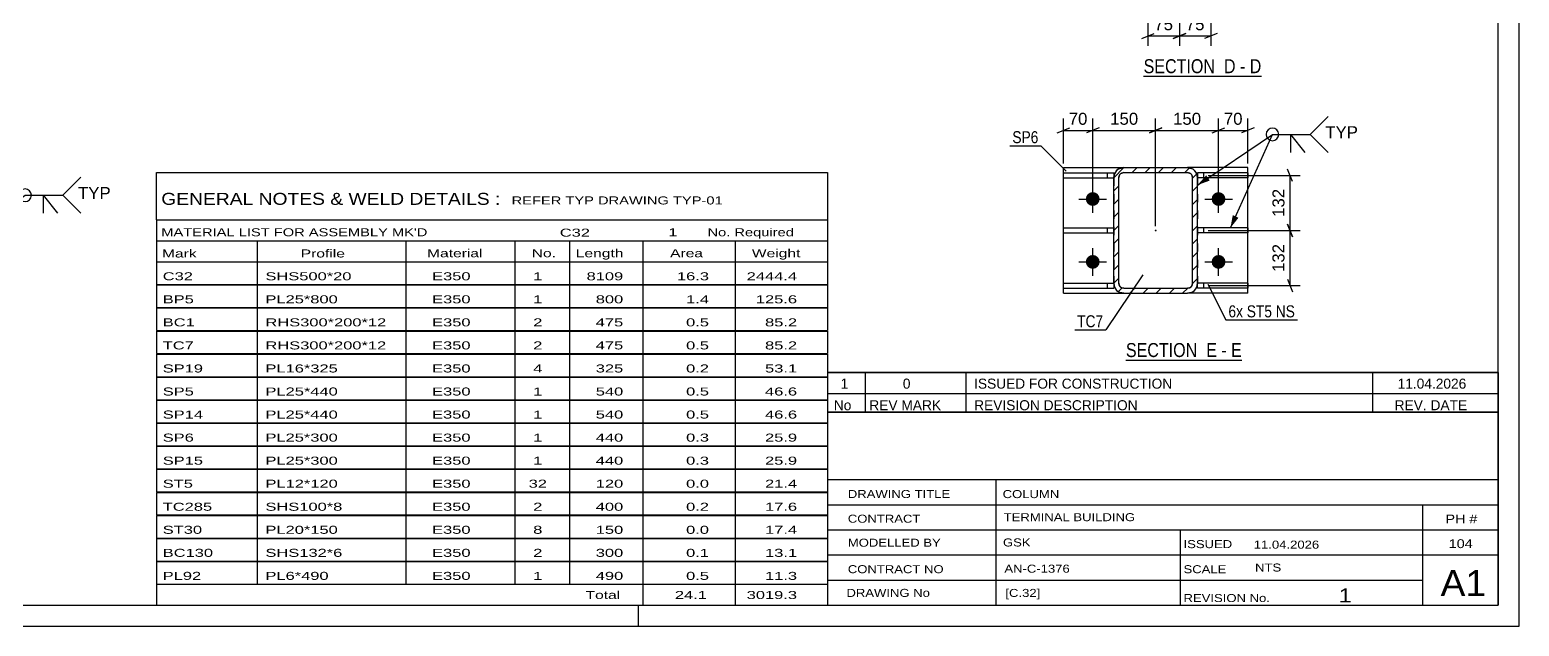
# Model space of a CAD drawing. Header units: millimetres. Extents: x -127 to 467, y -181 to 239.
# Drawn here: x 111.8 to 467, y -180.8 to -38.5 of the extents above; entities that cross this region are included whole.
import ezdxf

# ---------------------------------------------------------------- set-up
doc = ezdxf.new("R2010")
doc.units = ezdxf.units.MM
doc.linetypes.add('DXK_LINE_DOT2', pattern=[3.9198, 1.9599, -1.9599])
doc.linetypes.add('DXK_LINE_DOT3', pattern=[5.9187, 2.979, -0.9799, 0.9799, -0.9799])
doc.styles.add('Arial', font='ARIAL.TTF', dxfattribs={"height": 0.2})
doc.styles.add('Arial Narrow', font='ARIALN.TTF', dxfattribs={"height": 0.2})

# ---------------------------------------------------------------- blocks, each defined once
blk = doc.blocks.new('Unknown-339278888-18 - 13078')
at = {"color": 6, "linetype": 'Continuous'}
blk.add_line((373.17, -117.31), (400.82, -117.31), dxfattribs=at)
at = {"color": 0, "linetype": 'Continuous'}
blk.add_wipeout([(391.28, -116.56), (391.28, -113.06), (373.17, -113.06), (373.17, -116.56)], dxfattribs=at)
at = {"color": 7, "linetype": 'Continuous', "style": 'Arial Narrow'}
blk.add_text('SECTION ', height=3.34, dxfattribs=at).set_placement((373.17, -116.56))
at = {"color": 0, "linetype": 'Continuous'}
blk.add_wipeout([(394.88, -116.56), (394.88, -113.06), (392.33, -113.06), (392.33, -116.56)], dxfattribs=at)
blk.add_wipeout([(397.21, -116.56), (397.21, -113.06), (395.93, -113.06), (395.93, -116.56)], dxfattribs=at)
at = {"color": 7, "linetype": 'Continuous', "style": 'Arial Narrow'}
blk.add_text('E', height=3.34, dxfattribs=at).set_placement((392.33, -116.56))
at = {"color": 0, "linetype": 'Continuous'}
blk.add_wipeout([(400.82, -116.56), (400.82, -113.06), (398.26, -113.06), (398.26, -116.56)], dxfattribs=at)
at = {"color": 7, "linetype": 'Continuous', "style": 'Arial Narrow'}
for s, p in [('E', (398.26, -116.56)), ('-', (395.93, -116.56))]:
    blk.add_text(s, height=3.34, dxfattribs=at).set_placement(p)
blk = doc.blocks.new('Unknown-339278888-1134')
at = {"color": 5, "linetype": 'Continuous'}
for p, q in [((466.97, -180.8), (466.97, 239.2)), ((461.97, -175.8), (461.97, 234.2)), ((-122.03, -175.8), (461.97, -175.8)), ((256.97, -180.8), (256.97, -175.8)), ((-127.03, -180.8), (466.97, -180.8))]:
    blk.add_line(p, q, dxfattribs=at)
blk = doc.blocks.new('Unknown-339278888-16 - 12684')
at = {"color": 6, "linetype": 'Continuous'}
blk.add_line((377.4, -49.57), (405.47, -49.57), dxfattribs=at)
at = {"color": 0, "linetype": 'Continuous'}
blk.add_wipeout([(395.51, -48.82), (395.51, -45.32), (377.4, -45.32), (377.4, -48.82)], dxfattribs=at)
at = {"color": 7, "linetype": 'Continuous', "style": 'Arial Narrow'}
blk.add_text('SECTION ', height=3.34, dxfattribs=at).set_placement((377.4, -48.82))
at = {"color": 0, "linetype": 'Continuous'}
blk.add_wipeout([(399.33, -48.82), (399.33, -45.32), (396.56, -45.32), (396.56, -48.82)], dxfattribs=at)
blk.add_wipeout([(401.65, -48.82), (401.65, -45.32), (400.38, -45.32), (400.38, -48.82)], dxfattribs=at)
at = {"color": 7, "linetype": 'Continuous', "style": 'Arial Narrow'}
blk.add_text('D', height=3.34, dxfattribs=at).set_placement((396.56, -48.82))
at = {"color": 0, "linetype": 'Continuous'}
blk.add_wipeout([(405.47, -48.82), (405.47, -45.32), (402.7, -45.32), (402.7, -48.82)], dxfattribs=at)
at = {"color": 7, "linetype": 'Continuous', "style": 'Arial Narrow'}
for s, p in [('D', (402.7, -48.82)), ('-', (400.38, -48.82))]:
    blk.add_text(s, height=3.34, dxfattribs=at).set_placement(p)
blk = doc.blocks.new('Part-339278888-13087 - 13078')
at = {"color": 2, "linetype": 'Continuous'}
for p, q in [((358.26, -101.35), (358.26, -71.35)), ((358.26, -71.35), (372.66, -71.35)), ((402.26, -71.35), (387.86, -71.35)), ((402.26, -101.35), (402.26, -71.35)), ((358.26, -101.35), (372.66, -101.35)), ((402.26, -101.35), (387.86, -101.35))]:
    blk.add_line(p, q, dxfattribs=at)
at = {"color": 7, "linetype": 'DXK_LINE_DOT2'}
for p, q in [((372.66, -71.35), (387.86, -71.35)), ((372.66, -101.35), (387.86, -101.35))]:
    blk.add_line(p, q, dxfattribs=at)
blk = doc.blocks.new('Part-339278888-13079 - 13078')
at = {"linetype": 'Continuous'}
h = blk.add_hatch(dxfattribs=at)
h.set_pattern_fill('', scale=0.7, style=0, pattern_type=0)
h.set_pattern_definition([(45, (390.073, -72.8287), (-1.57154, 1.57154), [])])
h.paths.add_polyline_path([(390.26, -73.75), (390.07, -72.83), (389.55, -72.05), (388.77, -71.53), (387.86, -71.35), (372.66, -71.35), (371.74, -71.53), (370.96, -72.05), (370.44, -72.83), (370.26, -73.75), (370.26, -98.95), (370.44, -99.87), (370.96, -100.64), (371.74, -101.16), (372.66, -101.35), (387.86, -101.35), (388.77, -101.16), (389.55, -100.64), (390.07, -99.87), (390.26, -98.95)])
h.paths.add_polyline_path([(388.96, -99.41), (388.7, -99.8), (388.31, -100.06), (387.86, -100.15), (372.66, -100.15), (372.2, -100.06), (371.81, -99.8), (371.55, -99.41), (371.46, -98.95), (371.46, -73.75), (371.55, -73.29), (371.81, -72.9), (372.2, -72.64), (372.66, -72.55), (387.86, -72.55), (388.31, -72.64), (388.7, -72.9), (388.96, -73.29), (389.06, -73.75), (389.06, -98.95)])
blk.add_hatch(color=246, dxfattribs=at).paths.add_polyline_path([(380.26, -86.45, -1), (380.26, -86.25, -1)])
at = {"color": 7, "linetype": 'DXK_LINE_DOT2'}
for p, q in [((370.26, -73.75), (370.44, -72.83)), ((370.26, -73.75), (370.26, -98.95)), ((371.55, -73.29), (371.46, -73.75)), ((371.46, -98.95), (371.46, -73.75)), ((371.74, -71.53), (372.66, -71.35)), ((372.66, -72.55), (372.2, -72.64)), ((372.66, -71.35), (387.86, -71.35)), ((372.66, -72.55), (387.86, -72.55)), ((387.86, -71.35), (388.77, -71.53)), ((388.31, -72.64), (387.86, -72.55)), ((389.06, -73.75), (388.96, -73.29)), ((389.06, -98.95), (389.06, -73.75)), ((390.07, -72.83), (390.26, -73.75)), ((390.26, -73.75), (390.26, -98.95)), ((370.44, -99.87), (370.26, -98.95)), ((371.46, -98.95), (371.55, -99.41)), ((388.96, -99.41), (389.06, -98.95)), ((390.26, -98.95), (390.07, -99.87)), ((372.66, -101.35), (371.74, -101.16)), ((372.2, -100.06), (372.66, -100.15)), ((372.66, -100.15), (387.86, -100.15)), ((372.66, -101.35), (387.86, -101.35)), ((387.86, -100.15), (388.31, -100.06)), ((388.77, -101.16), (387.86, -101.35))]:
    blk.add_line(p, q, dxfattribs=at)
at = {"color": 2, "linetype": 'Continuous'}
for p, q in [((370.44, -72.83), (370.26, -73.75)), ((370.26, -98.95), (370.26, -73.75)), ((371.46, -73.75), (371.55, -73.29)), ((371.46, -98.95), (371.46, -73.75)), ((372.66, -71.35), (371.74, -71.53)), ((372.2, -72.64), (372.66, -72.55)), ((372.66, -71.35), (387.86, -71.35)), ((372.66, -72.55), (387.86, -72.55)), ((388.77, -71.53), (387.86, -71.35)), ((387.86, -72.55), (388.31, -72.64)), ((388.96, -73.29), (389.06, -73.75)), ((389.06, -98.95), (389.06, -73.75)), ((390.26, -73.75), (390.07, -72.83)), ((390.26, -98.95), (390.26, -73.75)), ((370.26, -98.95), (370.44, -99.87)), ((371.55, -99.41), (371.46, -98.95)), ((389.06, -98.95), (388.96, -99.41)), ((390.07, -99.87), (390.26, -98.95)), ((371.74, -101.16), (372.66, -101.35)), ((372.66, -100.15), (372.2, -100.06)), ((372.66, -100.15), (387.86, -100.15)), ((372.66, -101.35), (387.86, -101.35)), ((388.31, -100.06), (387.86, -100.15)), ((387.86, -101.35), (388.77, -101.16))]:
    blk.add_line(p, q, dxfattribs=at)
at = {"color": 7, "linetype": 'DXK_LINE_DOT3'}
blk.add_line((380.26, -86.35), (380.26, -86.35), dxfattribs=at)
at = {"color": 246, "linetype": 'DXK_LINE_DOT2'}
blk.add_line((380.26, -86.35), (380.26, -86.35), dxfattribs=at)
at = {"color": 246, "linetype": 'Continuous'}
blk.add_circle((380.26, -86.35), 0.1, dxfattribs=at)
at = {"color": 7, "linetype": 'DXK_LINE_DOT2'}
for centre, radius, start, end in [((372.66, -73.75), 2.4, 112.5, 157.5), ((372.66, -73.75), 1.2, 112.5, 157.5), ((387.86, -73.75), 1.2, 22.5, 67.5), ((387.86, -73.75), 2.4, 22.5, 67.5), ((372.66, -98.95), 1.2, 202.5, 247.5), ((387.86, -98.95), 1.2, 292.5, 337.5), ((372.66, -98.95), 2.4, 202.5, 247.5), ((387.86, -98.95), 2.4, 292.5, 337.5)]:
    blk.add_arc(centre, radius, start, end, dxfattribs=at)
at = {"color": 2, "linetype": 'Continuous'}
for centre, radius, start, end in [((372.66, -73.75), 2.4, 112.5, 157.5), ((372.66, -73.75), 1.2, 112.5, 157.5), ((387.86, -73.75), 1.2, 22.5, 67.5), ((387.86, -73.75), 2.4, 22.5, 67.5), ((372.66, -98.95), 1.2, 202.5, 247.5), ((387.86, -98.95), 1.2, 292.5, 337.5), ((372.66, -98.95), 2.4, 202.5, 247.5), ((387.86, -98.95), 2.4, 292.5, 337.5)]:
    blk.add_arc(centre, radius, start, end, dxfattribs=at)
blk = doc.blocks.new('Part-339278888-13088 - 13078')
at = {"color": 2, "linetype": 'Continuous'}
for p, q in [((402.26, -85.75), (390.26, -85.75)), ((402.26, -86.95), (390.26, -86.95)), ((402.26, -85.75), (402.26, -86.95))]:
    blk.add_line(p, q, dxfattribs=at)
at = {"color": 7, "linetype": 'DXK_LINE_DOT2'}
for p, q in [((390.26, -85.75), (390.26, -86.95)), ((391.76, -86.95), (391.76, -85.75))]:
    blk.add_line(p, q, dxfattribs=at)
blk = doc.blocks.new('Part-339278888-13089 - 13078')
at = {"color": 2, "linetype": 'Continuous'}
for p, q in [((402.26, -72.6), (390.26, -72.6)), ((390.26, -72.6), (390.26, -73.75)), ((402.26, -73.8), (390.26, -73.8)), ((402.26, -72.6), (402.26, -73.8))]:
    blk.add_line(p, q, dxfattribs=at)
at = {"color": 7, "linetype": 'DXK_LINE_DOT2'}
for p, q in [((390.26, -73.75), (390.26, -73.8)), ((391.76, -73.8), (391.76, -72.6))]:
    blk.add_line(p, q, dxfattribs=at)
blk = doc.blocks.new('Part-339278888-13090 - 13078')
at = {"color": 2, "linetype": 'Continuous'}
for p, q in [((402.26, -98.9), (390.26, -98.9)), ((390.26, -100.1), (390.26, -98.95)), ((402.26, -98.9), (402.26, -100.1)), ((402.26, -100.1), (390.26, -100.1))]:
    blk.add_line(p, q, dxfattribs=at)
at = {"color": 7, "linetype": 'DXK_LINE_DOT2'}
for p, q in [((390.26, -98.95), (390.26, -98.9)), ((390.26, -98.9), (390.26, -98.95)), ((391.76, -100.1), (391.76, -98.9))]:
    blk.add_line(p, q, dxfattribs=at)
blk = doc.blocks.new('Part-339278888-13091 - 13078')
at = {"color": 2, "linetype": 'Continuous'}
for p, q in [((358.26, -86.95), (358.26, -85.75)), ((358.26, -85.75), (370.26, -85.75)), ((358.26, -86.95), (370.26, -86.95))]:
    blk.add_line(p, q, dxfattribs=at)
at = {"color": 7, "linetype": 'DXK_LINE_DOT2'}
for p, q in [((368.76, -86.95), (368.76, -85.75)), ((370.26, -85.75), (370.26, -86.95))]:
    blk.add_line(p, q, dxfattribs=at)
blk = doc.blocks.new('Part-339278888-13092 - 13078')
at = {"color": 2, "linetype": 'Continuous'}
for p, q in [((358.26, -73.8), (358.26, -72.6)), ((358.26, -72.6), (370.26, -72.6)), ((358.26, -73.8), (370.26, -73.8)), ((370.26, -72.6), (370.26, -73.75))]:
    blk.add_line(p, q, dxfattribs=at)
at = {"color": 7, "linetype": 'DXK_LINE_DOT2'}
for p, q in [((368.76, -73.8), (368.76, -72.6)), ((370.26, -73.75), (370.26, -73.8))]:
    blk.add_line(p, q, dxfattribs=at)
blk = doc.blocks.new('Part-339278888-13093 - 13078')
at = {"color": 2, "linetype": 'Continuous'}
for p, q in [((358.26, -100.1), (358.26, -98.9)), ((358.26, -98.9), (370.26, -98.9)), ((370.26, -98.95), (370.26, -100.1)), ((358.26, -100.1), (370.26, -100.1))]:
    blk.add_line(p, q, dxfattribs=at)
at = {"color": 7, "linetype": 'DXK_LINE_DOT2'}
for p, q in [((368.76, -100.1), (368.76, -98.9)), ((370.26, -98.95), (370.26, -98.9)), ((370.26, -98.9), (370.26, -98.95))]:
    blk.add_line(p, q, dxfattribs=at)
blk = doc.blocks.new('Bolt-339278888-13134 - 13078')
at = {"linetype": 'Continuous'}
for points in [[(363.61, -78.85, -1), (366.91, -78.85, -1)], [(393.61, -78.85, -1), (396.91, -78.85, -1)], [(363.61, -93.85, -1), (366.91, -93.85, -1)], [(393.61, -93.85, -1), (396.91, -93.85, -1)]]:
    blk.add_hatch(color=1, dxfattribs=at).paths.add_polyline_path(points)
at = {"color": 1, "linetype": 'Continuous'}
for p, q in [((365.26, -82.15), (365.26, -75.55)), ((395.26, -82.15), (395.26, -75.55)), ((361.96, -78.85), (368.56, -78.85)), ((391.96, -78.85), (398.56, -78.85)), ((365.26, -97.15), (365.26, -90.55)), ((395.26, -97.15), (395.26, -90.55)), ((361.96, -93.85), (368.56, -93.85)), ((391.96, -93.85), (398.56, -93.85))]:
    blk.add_line(p, q, dxfattribs=at)
blk = doc.blocks.new('StraightDimension-339278888-14167 - 13078')
at = {"color": 7, "linetype": 'Continuous'}
for p, q in [((358.26, -70.35), (358.26, -59.63)), ((365.26, -77.85), (365.26, -59.63)), ((356.76, -63.08), (359.76, -61.88)), ((358.26, -62.48), (365.26, -62.48)), ((366.76, -61.88), (363.76, -63.08))]:
    blk.add_line(p, q, dxfattribs=at)
at = {"color": 0}
blk.add_wipeout([(364.58, -61.73), (364.58, -57.53), (358.93, -57.53), (358.93, -61.73)], dxfattribs=at)
at = {"color": 3, "style": 'Arial'}
blk.add_text('70', height=2.865, dxfattribs=at).set_placement((359.53, -61.13))
blk = doc.blocks.new('StraightDimension-339278888-14164 - 13078')
at = {"color": 7, "linetype": 'Continuous'}
for p, q in [((395.26, -77.85), (395.26, -59.63)), ((402.26, -70.35), (402.26, -59.63)), ((393.76, -63.08), (396.76, -61.88)), ((395.26, -62.48), (402.26, -62.48)), ((403.76, -61.88), (400.76, -63.08))]:
    blk.add_line(p, q, dxfattribs=at)
at = {"color": 0}
blk.add_wipeout([(401.58, -61.73), (401.58, -57.53), (395.93, -57.53), (395.93, -61.73)], dxfattribs=at)
at = {"color": 3, "style": 'Arial'}
blk.add_text('70', height=2.865, dxfattribs=at).set_placement((396.53, -61.13))
blk = doc.blocks.new('StraightDimension-339278888-14165 - 13078')
at = {"color": 7, "linetype": 'Continuous'}
for p, q in [((380.26, -85.35), (380.26, -59.63)), ((395.26, -77.85), (395.26, -59.63)), ((381.76, -61.88), (378.76, -63.08)), ((380.26, -62.48), (395.26, -62.48)), ((393.76, -63.08), (396.76, -61.88))]:
    blk.add_line(p, q, dxfattribs=at)
at = {"color": 0}
blk.add_wipeout([(391.69, -61.73), (391.69, -57.53), (383.82, -57.53), (383.82, -61.73)], dxfattribs=at)
at = {"color": 3, "style": 'Arial'}
blk.add_text('150', height=2.865, dxfattribs=at).set_placement((384.42, -61.13))
blk = doc.blocks.new('StraightDimension-339278888-14166 - 13078')
at = {"color": 7, "linetype": 'Continuous'}
for p, q in [((365.26, -77.85), (365.26, -59.63)), ((380.26, -85.35), (380.26, -59.63)), ((366.76, -61.88), (363.76, -63.08)), ((365.26, -62.48), (380.26, -62.48)), ((378.76, -63.08), (381.76, -61.88))]:
    blk.add_line(p, q, dxfattribs=at)
at = {"color": 0}
blk.add_wipeout([(376.69, -61.73), (376.69, -57.53), (368.82, -57.53), (368.82, -61.73)], dxfattribs=at)
at = {"color": 3, "style": 'Arial'}
blk.add_text('150', height=2.865, dxfattribs=at).set_placement((369.42, -61.13))
blk = doc.blocks.new('StraightDimension-339278888-14207 - 13078')
at = {"color": 7, "linetype": 'Continuous'}
for p, q in [((392.76, -73.2), (414.73, -73.2)), ((412.93, -74.7), (411.73, -71.7)), ((412.33, -86.35), (412.33, -73.2)), ((411.73, -84.85), (412.93, -87.85)), ((392.76, -86.35), (414.73, -86.35))]:
    blk.add_line(p, q, dxfattribs=at)
at = {"color": 0}
blk.add_wipeout([(411.58, -75.84), (407.38, -75.84), (407.38, -83.71), (411.58, -83.71)], dxfattribs=at)
at = {"color": 3, "style": 'Arial'}
blk.add_text('132', height=2.865, rotation=90.0002, dxfattribs=at).set_placement((410.98, -83.11))
blk = doc.blocks.new('StraightDimension-339278888-14208 - 13078')
at = {"color": 7, "linetype": 'Continuous'}
for p, q in [((412.93, -87.85), (411.73, -84.85)), ((392.76, -86.35), (414.73, -86.35)), ((412.33, -99.5), (412.33, -86.35)), ((411.73, -98), (412.93, -101)), ((392.76, -99.5), (414.73, -99.5))]:
    blk.add_line(p, q, dxfattribs=at)
at = {"color": 0}
blk.add_wipeout([(411.58, -88.99), (407.38, -88.99), (407.38, -96.86), (411.58, -96.86)], dxfattribs=at)
at = {"color": 3, "style": 'Arial'}
blk.add_text('132', height=2.865, rotation=90.0002, dxfattribs=at).set_placement((410.98, -96.26))
blk = doc.blocks.new('StraightDimension-339278888-13821 - 12684')
at = {"color": 7, "linetype": 'Continuous'}
for p, q in [((385.93, -3.06), (385.93, -42.32)), ((393.43, -19.56), (393.43, -42.32)), ((384.43, -40.52), (387.43, -39.32)), ((385.93, -39.92), (393.43, -39.92)), ((394.93, -39.32), (391.93, -40.52))]:
    blk.add_line(p, q, dxfattribs=at)
at = {"color": 0}
blk.add_wipeout([(392.5, -39.17), (392.5, -34.97), (386.85, -34.97), (386.85, -39.17)], dxfattribs=at)
at = {"color": 3, "style": 'Arial'}
blk.add_text('75', height=2.865, dxfattribs=at).set_placement((387.45, -38.57))
blk = doc.blocks.new('StraightDimension-339278888-13822 - 12684')
at = {"color": 7, "linetype": 'Continuous'}
for p, q in [((385.93, -3.06), (385.93, -42.32)), ((378.43, -19.56), (378.43, -42.32)), ((376.93, -40.52), (379.93, -39.32)), ((378.43, -39.92), (385.93, -39.92)), ((387.43, -39.32), (384.43, -40.52))]:
    blk.add_line(p, q, dxfattribs=at)
at = {"color": 0}
blk.add_wipeout([(385, -39.17), (385, -34.97), (379.35, -34.97), (379.35, -39.17)], dxfattribs=at)
at = {"color": 3, "style": 'Arial'}
blk.add_text('75', height=2.865, dxfattribs=at).set_placement((379.95, -38.57))
blk = doc.blocks.new('MarkSet-339278888-14027 - 13078')
at = {"color": 0}
blk.add_wipeout([(401.09, -107.09), (401.09, -104.09), (397.62, -104.09), (397.62, -107.09)], dxfattribs=at)
blk.add_wipeout([(401.09, -107.09), (401.09, -104.09), (397.62, -104.09), (397.62, -107.09)], dxfattribs=at)
at = {"color": 30, "linetype": 'Continuous'}
blk.add_line((392.68, -99.17), (397.02, -107.69), dxfattribs=at)
at = {"color": 0}
blk.add_wipeout([(408.01, -107.09), (408.01, -104.09), (401.99, -104.09), (401.99, -107.09)], dxfattribs=at)
blk.add_wipeout([(408.01, -107.09), (408.01, -104.09), (401.99, -104.09), (401.99, -107.09)], dxfattribs=at)
at = {"color": 3, "style": 'Arial Narrow'}
blk.add_text('6x', height=2.863, dxfattribs=at).set_placement((397.62, -107.09))
at = {"color": 0}
blk.add_wipeout([(413.48, -107.09), (413.48, -104.09), (408.91, -104.09), (408.91, -107.09)], dxfattribs=at)
blk.add_wipeout([(413.48, -107.09), (413.48, -104.09), (408.91, -104.09), (408.91, -107.09)], dxfattribs=at)
at = {"color": 30, "linetype": 'Continuous'}
blk.add_line((397.02, -107.69), (414.08, -107.69), dxfattribs=at)
at = {"color": 3, "style": 'Arial Narrow'}
for s, p in [('ST5', (401.99, -107.09)), ('NS', (408.91, -107.09))]:
    blk.add_text(s, height=2.863, dxfattribs=at).set_placement(p)
blk = doc.blocks.new('Mark-339278888-14215 - 13078')
at = {"color": 0}
blk.add_wipeout([(367.76, -109.46), (367.76, -106.46), (361.55, -106.46), (361.55, -109.46)], dxfattribs=at)
blk.add_wipeout([(367.76, -109.46), (367.76, -106.46), (361.55, -106.46), (361.55, -109.46)], dxfattribs=at)
at = {"color": 30, "linetype": 'Continuous'}
for p in [(377.22, -96.92), (360.95, -110.06)]:
    blk.add_line(p, (368.36, -110.06), dxfattribs=at)
at = {"color": 3, "style": 'Arial Narrow'}
blk.add_text('TC7', height=2.863, dxfattribs=at).set_placement((361.55, -109.46))
blk = doc.blocks.new('Mark-339278888-14218 - 13078')
at = {"color": 0}
blk.add_wipeout([(352.3, -65.52), (352.3, -62.52), (346.09, -62.52), (346.09, -65.52)], dxfattribs=at)
blk.add_wipeout([(352.3, -65.52), (352.3, -62.52), (346.09, -62.52), (346.09, -65.52)], dxfattribs=at)
at = {"color": 30, "linetype": 'Continuous'}
for p in [(345.49, -66.12), (358.92, -72.2)]:
    blk.add_line(p, (352.9, -66.12), dxfattribs=at)
at = {"color": 3, "style": 'Arial Narrow'}
blk.add_text('SP6', height=2.863, dxfattribs=at).set_placement((346.09, -65.52))
blk = doc.blocks.new('WeldMark-339278888-14249 - 13078')
at = {"linetype": 'Continuous'}
for points in [[(393.16, -74.45), (390.26, -75.51), (392.32, -73.2)], [(400.01, -83.32), (398.1, -85.75), (398.65, -82.7)]]:
    blk.add_hatch(color=30, dxfattribs=at).paths.add_polyline_path(points)
at = {"color": 30, "linetype": 'Continuous'}
for p, q in [((390.26, -75.51), (408.12, -63.43)), ((398.1, -85.75), (408.12, -63.43)), ((408.12, -63.43), (417.12, -63.43))]:
    blk.add_line(p, q, dxfattribs=at)
at = {"color": 3, "linetype": 'Continuous'}
for q in [(415.83, -67.72), (412.4, -67.72)]:
    blk.add_line((412.4, -63.43), q, dxfattribs=at)
for start, end in [(90, 270), (270, 90)]:
    blk.add_arc((408.12, -63.43), 1.5, start, end, dxfattribs=at)
at = {"color": 0, "linetype": 'Continuous'}
blk.add_wipeout([(428.49, -64.33), (428.49, -61.33), (420.72, -61.33), (420.72, -64.33)], dxfattribs=at)
blk.add_wipeout([(428.49, -64.33), (428.49, -61.33), (420.72, -61.33), (420.72, -64.33)], dxfattribs=at)
at = {"color": 3, "linetype": 'Continuous'}
for q in [(421.4, -59.15), (421.4, -67.72)]:
    blk.add_line((417.12, -63.43), q, dxfattribs=at)
at = {"color": 3, "linetype": 'Continuous', "style": 'Arial'}
blk.add_text('TYP', height=2.865, dxfattribs=at).set_placement((420.72, -64.33))
blk = doc.blocks.new('Unknown-339278888-17141')
at = {"color": 7, "linetype": 'Continuous'}
for p, q in [((301.97, -129.75), (301.97, -175.8)), ((301.97, -129.75), (461.97, -129.75)), ((461.97, -129.8), (461.97, -175.8)), ((301.97, -145.8), (461.97, -145.8)), ((342.11, -145.8), (342.11, -175.8)), ((301.97, -151.8), (461.97, -151.8)), ((443.97, -175.75), (443.97, -151.75)), ((301.97, -157.8), (461.97, -157.8)), ((386.11, -157.8), (386.11, -175.8)), ((301.97, -163.8), (461.97, -163.8)), ((301.97, -169.8), (443.97, -169.8)), ((301.97, -175.8), (461.97, -175.8))]:
    blk.add_line(p, q, dxfattribs=at)
at = {"color": 7, "style": 'Arial Narrow'}
for s, height, width, p in [('DRAWING TITLE', 1.9089, 1.425378, (306.85, -150.2)), ('COLUMN', 1.909, 1.425378, (343.77, -150.22)), ('CONTRACT', 1.909, 1.425378, (306.85, -156.09)), ('TERMINAL BUILDING', 1.9089, 1.425378, (344.02, -155.73)), ('GSK', 1.909, 1.425378, (343.85, -161.76)), ('MODELLED BY', 1.9089, 1.425378, (306.85, -161.82)), ('ISSUED', 1.909, 1.425378, (386.91, -162.16)), ('11.04.2026', 1.909, 1.425378, (403.66, -162.28)), ('CONTRACT NO', 1.9089, 1.425378, (306.85, -168.14)), ('AN-C-1376', 1.909, 1.425378, (344.19, -168.02)), ('SCALE', 1.909, 1.425378, (386.91, -168.15)), ('A1', 6.204, 1.25, (448.21, -173.6)), ('DRAWING No', 1.909, 1.425378, (306.52, -173.8)), ('[C.32]', 1.909, 1.425378, (344.43, -173.81)), ('REVISION No.', 1.9089, 1.425378, (386.91, -175.03)), ('1', 3.34, 1.5, (423.88, -175.12))]:
    blk.add_text(s, height=height, dxfattribs=dict(at, width=width)).set_placement(p)
at = {"color": 7, "linetype": 'Continuous', "style": 'Arial Narrow'}
for s, height, width, p in [('PH #', 2.1, 1.42538, (449.37, -156.25)), ('104', 2.1, 1.42538, (450.15, -162.15)), ('NTS', 1.909, 1.425378, (403.97, -167.75))]:
    blk.add_text(s, height=height, dxfattribs=dict(at, width=width)).set_placement(p)
blk = doc.blocks.new('Unknown-339278888-17142')
at = {"color": 7, "linetype": 'Continuous'}
for p, q in [((301.97, -120.25), (461.97, -120.25)), ((461.97, -120.25), (301.97, -120.25)), ((301.97, -120.25), (301.97, -125.25)), ((310.97, -120.25), (310.97, -125.25)), ((334.97, -120.25), (334.97, -125.25)), ((431.97, -120.25), (431.97, -125.25)), ((461.97, -120.25), (461.97, -125.25)), ((301.97, -125.25), (461.97, -125.25)), ((301.97, -125.25), (301.97, -129.75)), ((301.97, -125.25), (461.97, -125.25)), ((310.97, -125.25), (310.97, -129.75)), ((334.97, -125.25), (334.97, -129.75)), ((431.97, -125.25), (431.97, -129.75)), ((461.97, -125.25), (461.97, -129.75)), ((461.97, -129.75), (301.97, -129.75))]:
    blk.add_line(p, q, dxfattribs=at)
at = {"color": 7, "linetype": 'Continuous', "style": 'Arial Narrow'}
for s, height, width, p in [('1', 2.39, 1.196471, (305.12, -124.1)), ('0', 2.39, 1.196471, (319.97, -124.1)), ('ISSUED FOR CONSTRUCTION', 2.3861, 1.196471, (336.97, -124.1)), ('11.04.2026', 2.386, 1.196471, (437.97, -124.1)), ('No', 2.386, 1.2, (303.51, -129.25)), ('REV MARK', 2.386, 1.2, (311.97, -129.25)), ('REVISION DESCRIPTION', 2.3861, 1.2, (336.97, -129.25)), ('REV. DATE', 2.386, 1.2, (437.25, -129.25))]:
    blk.add_text(s, height=height, dxfattribs=dict(at, width=width)).set_placement(p)
blk = doc.blocks.new('Unknown-339278888-17143')
at = {"color": 7, "linetype": 'Continuous'}
for p, q in [((141.97, -72.55), (301.97, -72.55)), ((141.97, -83.8), (141.97, -72.55)), ((301.97, -72.55), (301.97, -83.8)), ((141.97, -83.8), (301.97, -83.8)), ((141.97, -83.8), (141.97, -88.8)), ((301.97, -83.8), (301.97, -88.8)), ((141.97, -88.8), (301.97, -88.8)), ((141.97, -88.8), (141.97, -93.8)), ((165.97, -88.8), (165.97, -93.8)), ((201.47, -88.8), (201.47, -93.8)), ((227.47, -88.8), (227.47, -93.8)), ((240.47, -88.8), (240.47, -93.8)), ((257.97, -88.8), (257.97, -93.8)), ((279.97, -88.8), (279.97, -93.8)), ((301.97, -88.8), (301.97, -93.8)), ((141.97, -93.8), (301.97, -93.8)), ((141.97, -93.85), (141.97, -99.25)), ((141.97, -93.85), (301.97, -93.85)), ((165.97, -93.8), (165.97, -99.3)), ((201.47, -93.8), (201.47, -99.3)), ((227.47, -93.8), (227.47, -99.3)), ((240.47, -93.8), (240.47, -99.3)), ((257.97, -93.8), (257.97, -99.3)), ((279.97, -93.8), (279.97, -99.3)), ((301.97, -93.85), (301.97, -99.25)), ((141.97, -99.25), (301.97, -99.25)), ((141.97, -99.35), (141.97, -104.75)), ((141.97, -99.35), (301.97, -99.35)), ((165.97, -99.3), (165.97, -104.8)), ((201.47, -99.3), (201.47, -104.8)), ((227.47, -99.3), (227.47, -104.8)), ((240.47, -99.3), (240.47, -104.8)), ((257.97, -99.3), (257.97, -104.8)), ((279.97, -99.3), (279.97, -104.8)), ((301.97, -99.35), (301.97, -104.75)), ((141.97, -104.75), (301.97, -104.75)), ((141.97, -104.85), (141.97, -110.25)), ((141.97, -104.85), (301.97, -104.85)), ((165.97, -104.8), (165.97, -110.3)), ((201.47, -104.8), (201.47, -110.3)), ((227.47, -104.8), (227.47, -110.3)), ((240.47, -104.8), (240.47, -110.3)), ((257.97, -104.8), (257.97, -110.3)), ((279.97, -104.8), (279.97, -110.3)), ((301.97, -104.85), (301.97, -110.25)), ((141.97, -110.25), (301.97, -110.25)), ((141.97, -110.35), (141.97, -115.75)), ((141.97, -110.35), (301.97, -110.35)), ((165.97, -110.3), (165.97, -115.8)), ((201.47, -110.3), (201.47, -115.8)), ((227.47, -110.3), (227.47, -115.8)), ((240.47, -110.3), (240.47, -115.8)), ((257.97, -110.3), (257.97, -115.8)), ((279.97, -110.3), (279.97, -115.8)), ((301.97, -110.35), (301.97, -115.75)), ((141.97, -115.75), (301.97, -115.75)), ((141.97, -115.85), (141.97, -121.25)), ((141.97, -115.85), (301.97, -115.85)), ((165.97, -115.8), (165.97, -121.3)), ((201.47, -115.8), (201.47, -121.3)), ((227.47, -115.8), (227.47, -121.3)), ((240.47, -115.8), (240.47, -121.3)), ((257.97, -115.8), (257.97, -121.3)), ((279.97, -115.8), (279.97, -121.3)), ((301.97, -115.85), (301.97, -121.25)), ((141.97, -121.25), (301.97, -121.25)), ((141.97, -121.35), (141.97, -126.75)), ((141.97, -121.35), (301.97, -121.35)), ((165.97, -121.3), (165.97, -126.8)), ((201.47, -121.3), (201.47, -126.8)), ((227.47, -121.3), (227.47, -126.8)), ((240.47, -121.3), (240.47, -126.8)), ((257.97, -121.3), (257.97, -126.8)), ((279.97, -121.3), (279.97, -126.8)), ((301.97, -121.35), (301.97, -126.75)), ((141.97, -126.75), (301.97, -126.75)), ((141.97, -126.85), (141.97, -132.25)), ((141.97, -126.85), (301.97, -126.85)), ((165.97, -126.8), (165.97, -132.3)), ((201.47, -126.8), (201.47, -132.3)), ((227.47, -126.8), (227.47, -132.3)), ((240.47, -126.8), (240.47, -132.3)), ((257.97, -126.8), (257.97, -132.3)), ((279.97, -126.8), (279.97, -132.3)), ((301.97, -126.85), (301.97, -132.25)), ((141.97, -132.25), (301.97, -132.25)), ((141.97, -132.35), (141.97, -137.75)), ((141.97, -132.35), (301.97, -132.35)), ((165.97, -132.3), (165.97, -137.8)), ((201.47, -132.3), (201.47, -137.8)), ((227.47, -132.3), (227.47, -137.8)), ((240.47, -132.3), (240.47, -137.8)), ((257.97, -132.3), (257.97, -137.8)), ((279.97, -132.3), (279.97, -137.8)), ((301.97, -132.35), (301.97, -137.75)), ((141.97, -137.75), (301.97, -137.75)), ((141.97, -137.85), (141.97, -143.25)), ((141.97, -137.85), (301.97, -137.85)), ((165.97, -137.8), (165.97, -143.3)), ((201.47, -137.8), (201.47, -143.3)), ((227.47, -137.8), (227.47, -143.3)), ((240.47, -137.8), (240.47, -143.3)), ((257.97, -137.8), (257.97, -143.3)), ((279.97, -137.8), (279.97, -143.3)), ((301.97, -137.85), (301.97, -143.25)), ((141.97, -143.25), (301.97, -143.25)), ((141.97, -143.35), (141.97, -148.75)), ((141.97, -143.35), (301.97, -143.35)), ((165.97, -143.3), (165.97, -148.8)), ((201.47, -143.3), (201.47, -148.8)), ((227.47, -143.3), (227.47, -148.8)), ((240.47, -143.3), (240.47, -148.8)), ((257.97, -143.3), (257.97, -148.8)), ((279.97, -143.3), (279.97, -148.8)), ((301.97, -143.35), (301.97, -148.75)), ((141.97, -148.75), (301.97, -148.75)), ((141.97, -148.85), (141.97, -154.25)), ((141.97, -148.85), (301.97, -148.85)), ((165.97, -148.8), (165.97, -154.3)), ((201.47, -148.8), (201.47, -154.3)), ((227.47, -148.8), (227.47, -154.3)), ((240.47, -148.8), (240.47, -154.3)), ((257.97, -148.8), (257.97, -154.3)), ((279.97, -148.8), (279.97, -154.3)), ((301.97, -148.85), (301.97, -154.25)), ((141.97, -154.25), (301.97, -154.25)), ((141.97, -154.35), (141.97, -159.75)), ((141.97, -154.35), (301.97, -154.35)), ((165.97, -154.3), (165.97, -159.8)), ((201.47, -154.3), (201.47, -159.8)), ((227.47, -154.3), (227.47, -159.8)), ((240.47, -154.3), (240.47, -159.8)), ((257.97, -154.3), (257.97, -159.8)), ((279.97, -154.3), (279.97, -159.8)), ((301.97, -154.35), (301.97, -159.75)), ((141.97, -159.75), (301.97, -159.75)), ((165.97, -159.8), (165.97, -165.3)), ((201.47, -159.8), (201.47, -165.3)), ((227.47, -159.8), (227.47, -165.3)), ((240.47, -159.8), (240.47, -165.3)), ((257.97, -159.8), (257.97, -165.3)), ((279.97, -159.8), (279.97, -165.3)), ((141.97, -159.85), (141.97, -165.25)), ((141.97, -159.85), (301.97, -159.85)), ((301.97, -159.85), (301.97, -165.25)), ((141.97, -165.25), (301.97, -165.25)), ((141.97, -165.35), (141.97, -170.75)), ((141.97, -165.35), (301.97, -165.35)), ((165.97, -165.3), (165.97, -170.8)), ((201.47, -165.3), (201.47, -170.8)), ((227.47, -165.3), (227.47, -170.8)), ((240.47, -165.3), (240.47, -170.8)), ((257.97, -165.3), (257.97, -170.8)), ((279.97, -165.3), (279.97, -170.8)), ((301.97, -165.35), (301.97, -170.75)), ((141.97, -170.75), (301.97, -170.75)), ((141.97, -170.8), (301.97, -170.8)), ((141.97, -170.8), (141.97, -175.8)), ((257.97, -170.8), (257.97, -175.8)), ((279.97, -170.8), (279.97, -175.8)), ((301.97, -170.8), (301.97, -175.8)), ((141.97, -175.8), (301.97, -175.8))]:
    blk.add_line(p, q, dxfattribs=at)
at = {"color": 7, "style": 'Arial Narrow'}
for s, height, width, p in [('GENERAL NOTES & WELD DETAILS :', 2.8633, 1.4, (143.12, -80.24)), ('REFER TYP DRAWING TYP-01', 1.9089, 1.6, (226.67, -80.14)), ("MATERIAL LIST FOR ASSEMBLY MK'D", 1.9089, 1.6, (143.12, -87.74)), ('C32', 1.909, 1.794707, (238.16, -87.83)), ('1', 1.91, 1.794707, (264.05, -87.74)), ('No. Required', 1.9089, 1.6, (273.38, -87.74)), ('Mark', 1.909, 1.7, (143.3, -92.8)), ('Profile', 1.909, 1.7, (176.38, -92.8)), ('Material', 1.909, 1.7, (206.51, -92.74)), ('No.', 1.909, 1.7, (231.47, -92.74)), ('Length', 1.909, 1.7, (241.97, -92.74)), ('Area', 1.909, 1.7, (264.47, -92.74)), ('Weight', 1.909, 1.7, (283.97, -92.74))]:
    blk.add_text(s, height=height, dxfattribs=dict(at, width=width)).set_placement(p)
at = {"color": 7, "linetype": 'Continuous', "style": 'Arial Narrow'}
for s, height, width, p in [('C32', 1.909, 1.794707, (143.47, -98.24)), ('SHS500*20', 1.909, 1.794707, (167.97, -98.24)), ('E350', 1.909, 1.794707, (207.71, -98.24)), ('1', 1.91, 1.794707, (231.82, -98.24)), ('8109', 1.909, 1.794707, (244.55, -98.24)), ('16.3', 1.909, 1.794707, (266.1, -98.24)), ('2444.4', 1.909, 1.794707, (282.73, -98.24)), ('BP5', 1.909, 1.794707, (143.47, -103.74)), ('PL25*800', 1.909, 1.794707, (167.97, -103.74)), ('E350', 1.909, 1.794707, (207.71, -103.74)), ('1', 1.91, 1.794707, (231.82, -103.74)), ('800', 1.909, 1.794707, (246.74, -103.74)), ('1.4', 1.909, 1.794707, (268.28, -103.74)), ('125.6', 1.909, 1.794707, (284.92, -103.74)), ('BC1', 1.909, 1.794707, (143.47, -109.24)), ('RHS300*200*12', 1.9089, 1.794707, (167.97, -109.24)), ('E350', 1.909, 1.794707, (207.71, -109.24)), ('2', 1.91, 1.794707, (231.82, -109.24)), ('475', 1.909, 1.794707, (246.74, -109.24)), ('0.5', 1.909, 1.794707, (268.28, -109.24)), ('85.2', 1.909, 1.794707, (287.11, -109.24)), ('TC7', 1.909, 1.794707, (143.47, -114.74)), ('RHS300*200*12', 1.9089, 1.794707, (167.97, -114.74)), ('E350', 1.909, 1.794707, (207.71, -114.74)), ('2', 1.91, 1.794707, (231.82, -114.74)), ('475', 1.909, 1.794707, (246.74, -114.74)), ('0.5', 1.909, 1.794707, (268.28, -114.74)), ('85.2', 1.909, 1.794707, (287.11, -114.74)), ('SP19', 1.909, 1.794707, (143.47, -120.24)), ('PL16*325', 1.909, 1.794707, (167.97, -120.24)), ('E350', 1.909, 1.794707, (207.71, -120.24)), ('4', 1.91, 1.794707, (231.82, -120.24)), ('325', 1.909, 1.794707, (246.74, -120.24)), ('0.2', 1.909, 1.794707, (268.28, -120.24)), ('53.1', 1.909, 1.794707, (287.11, -120.24)), ('SP5', 1.909, 1.794707, (143.47, -125.74)), ('PL25*440', 1.909, 1.794707, (167.97, -125.74)), ('E350', 1.909, 1.794707, (207.71, -125.74)), ('1', 1.91, 1.794707, (231.82, -125.74)), ('540', 1.909, 1.794707, (246.74, -125.74)), ('0.5', 1.909, 1.794707, (268.28, -125.74)), ('46.6', 1.909, 1.794707, (287.11, -125.74)), ('SP14', 1.909, 1.794707, (143.47, -131.24)), ('PL25*440', 1.909, 1.794707, (167.97, -131.24)), ('E350', 1.909, 1.794707, (207.71, -131.24)), ('1', 1.91, 1.794707, (231.82, -131.24)), ('540', 1.909, 1.794707, (246.74, -131.24)), ('0.5', 1.909, 1.794707, (268.28, -131.24)), ('46.6', 1.909, 1.794707, (287.11, -131.24)), ('SP6', 1.909, 1.794707, (143.47, -136.74)), ('PL25*300', 1.909, 1.794707, (167.97, -136.74)), ('E350', 1.909, 1.794707, (207.71, -136.74)), ('1', 1.91, 1.794707, (231.82, -136.74)), ('440', 1.909, 1.794707, (246.74, -136.74)), ('0.3', 1.909, 1.794707, (268.28, -136.74)), ('25.9', 1.909, 1.794707, (287.11, -136.74)), ('SP15', 1.909, 1.794707, (143.47, -142.24)), ('PL25*300', 1.909, 1.794707, (167.97, -142.24)), ('E350', 1.909, 1.794707, (207.71, -142.24)), ('1', 1.91, 1.794707, (231.82, -142.24)), ('440', 1.909, 1.794707, (246.74, -142.24)), ('0.3', 1.909, 1.794707, (268.28, -142.24)), ('25.9', 1.909, 1.794707, (287.11, -142.24)), ('ST5', 1.909, 1.794707, (143.47, -147.74)), ('PL12*120', 1.909, 1.794707, (167.97, -147.74)), ('E350', 1.909, 1.794707, (207.71, -147.74)), ('32', 1.909, 1.794707, (230.73, -147.74)), ('120', 1.909, 1.794707, (246.74, -147.74)), ('0.0', 1.909, 1.794707, (268.28, -147.74)), ('21.4', 1.909, 1.794707, (287.11, -147.74)), ('TC285', 1.909, 1.794707, (143.47, -153.24)), ('SHS100*8', 1.909, 1.794707, (167.97, -153.24)), ('E350', 1.909, 1.794707, (207.71, -153.24)), ('2', 1.91, 1.794707, (231.82, -153.24)), ('400', 1.909, 1.794707, (246.74, -153.24)), ('0.2', 1.909, 1.794707, (268.28, -153.24)), ('17.6', 1.909, 1.794707, (287.11, -153.24)), ('ST30', 1.909, 1.794707, (143.47, -158.74)), ('PL20*150', 1.909, 1.794707, (167.97, -158.74)), ('E350', 1.909, 1.794707, (207.71, -158.74)), ('8', 1.91, 1.794707, (231.82, -158.74)), ('150', 1.909, 1.794707, (246.74, -158.74)), ('0.0', 1.909, 1.794707, (268.28, -158.74)), ('17.4', 1.909, 1.794707, (287.11, -158.74)), ('BC130', 1.909, 1.794707, (143.47, -164.24)), ('SHS132*6', 1.909, 1.794707, (167.97, -164.24)), ('E350', 1.909, 1.794707, (207.71, -164.24)), ('2', 1.91, 1.794707, (231.82, -164.24)), ('300', 1.909, 1.794707, (246.74, -164.24)), ('0.1', 1.909, 1.794707, (268.28, -164.24)), ('13.1', 1.909, 1.794707, (287.11, -164.24)), ('PL92', 1.909, 1.794707, (143.47, -169.74)), ('PL6*490', 1.909, 1.794707, (167.97, -169.74)), ('E350', 1.909, 1.794707, (207.71, -169.74)), ('1', 1.91, 1.794707, (231.82, -169.74)), ('490', 1.909, 1.794707, (246.74, -169.74)), ('0.5', 1.909, 1.794707, (268.28, -169.74)), ('11.3', 1.909, 1.794707, (287.11, -169.74)), ('Total', 1.909, 1.7, (244.3, -174.3)), ('24.1', 1.909, 1.794707, (265.61, -174.3)), ('3019.3', 1.909, 1.794707, (282.73, -174.3))]:
    blk.add_text(s, height=height, dxfattribs=dict(at, width=width)).set_placement(p)
blk = doc.blocks.new('WeldMark-339278888-15610 - 14412')
at = {"linetype": 'Continuous'}
blk.add_hatch(color=30, dxfattribs=at).paths.add_polyline_path([(91.29, -93.28), (88.43, -94.46), (90.39, -92.07)])
at = {"color": 30, "linetype": 'Continuous'}
for p, q in [((88.43, -94.46), (110.67, -77.95)), ((110.67, -77.95), (119.67, -77.95))]:
    blk.add_line(p, q, dxfattribs=at)
at = {"color": 3, "linetype": 'Continuous'}
for q in [(118.39, -82.24), (114.96, -82.24)]:
    blk.add_line((114.96, -77.95), q, dxfattribs=at)
for start, end in [(90, 270), (270, 90)]:
    blk.add_arc((110.67, -77.95), 1.5, start, end, dxfattribs=at)
at = {"color": 0, "linetype": 'Continuous'}
blk.add_wipeout([(131.05, -78.85), (131.05, -75.85), (123.27, -75.85), (123.27, -78.85)], dxfattribs=at)
blk.add_wipeout([(131.05, -78.85), (131.05, -75.85), (123.27, -75.85), (123.27, -78.85)], dxfattribs=at)
at = {"color": 3, "linetype": 'Continuous'}
for q in [(123.96, -73.67), (123.96, -82.24)]:
    blk.add_line((119.67, -77.95), q, dxfattribs=at)
at = {"color": 3, "linetype": 'Continuous', "style": 'Arial'}
blk.add_text('TYP', height=2.865, dxfattribs=at).set_placement((123.27, -78.85))

msp = doc.modelspace()

# ---------------------------------------------------------------- block references
for name in ['Unknown-339278888-17143', 'Part-339278888-13087 - 13078', 'Part-339278888-13092 - 13078', 'Part-339278888-13079 - 13078', 'Part-339278888-13089 - 13078', 'Bolt-339278888-13134 - 13078', 'Part-339278888-13091 - 13078', 'Part-339278888-13088 - 13078', 'Part-339278888-13093 - 13078', 'Part-339278888-13090 - 13078', 'Unknown-339278888-18 - 13078', 'Unknown-339278888-17142', 'Unknown-339278888-17141']:
    msp.add_blockref(name, (0, 0))

# ---------------------------------------------------------------- next in the draw order: block references
msp.add_blockref('Unknown-339278888-1134', (0, 0))

# ---------------------------------------------------------------- next in the draw order: block references
for name in ['StraightDimension-339278888-13821 - 12684', 'Unknown-339278888-16 - 12684', 'StraightDimension-339278888-14167 - 13078', 'StraightDimension-339278888-14164 - 13078', 'WeldMark-339278888-15610 - 14412', 'Mark-339278888-14215 - 13078']:
    msp.add_blockref(name, (0, 0))

# ---------------------------------------------------------------- next in the draw order: block references
for name in ['StraightDimension-339278888-13822 - 12684', 'StraightDimension-339278888-14165 - 13078', 'Mark-339278888-14218 - 13078']:
    msp.add_blockref(name, (0, 0))

# ---------------------------------------------------------------- next in the draw order: block references
for name in ['StraightDimension-339278888-14166 - 13078', 'StraightDimension-339278888-14207 - 13078']:
    msp.add_blockref(name, (0, 0))

# ---------------------------------------------------------------- next in the draw order: block references
msp.add_blockref('StraightDimension-339278888-14208 - 13078', (0, 0))

# ---------------------------------------------------------------- next in the draw order: block references
for name in ['WeldMark-339278888-14249 - 13078', 'MarkSet-339278888-14027 - 13078']:
    msp.add_blockref(name, (0, 0))

doc.saveas('drawing.dxf')
